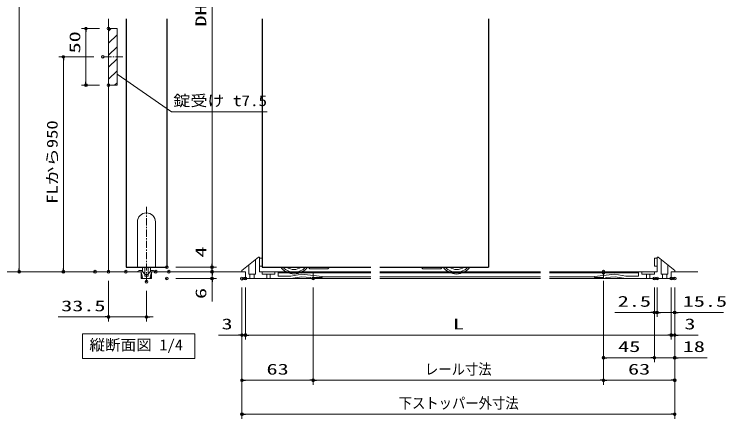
# Model space of a CAD drawing. Units: millimetres, scale not verified. Extents: x -1306 to 1306, y -607 to 607.
# Drawn here: x -871 to -241, y -130 to 228 of the extents above; entities that cross this region are included whole.
import ezdxf
from ezdxf.enums import TextEntityAlignment as Align

# ---------------------------------------------------------------- set-up
doc = ezdxf.new("R2010")
doc.units = ezdxf.units.MM
doc.header["$LTSCALE"] = 5
doc.header["$PDMODE"] = 32
doc.header["$PDSIZE"] = 2.5
doc.linetypes.add('USER2', pattern=[0.375, 0.25, -0.125])
doc.linetypes.add('USER3', pattern=[2, 1.25, -0.25, 0.25, -0.25])
for name, color, linetype, lineweight in [('0-1_線(黄)', 2, 'Continuous', 15), ('0-A_点線(青)', 4, 'USER2', 9), ('0-C_中心線', 3, 'USER3', 9), ('0-D_線(白)', 7, 'Continuous', 30), ('1-0_線(水)', 4, 'Continuous', 9), ('1-1_寸法線', 3, 'Continuous', 13), ('1-2_ハッチング', 6, 'Continuous', 9), ('1-4_DEFPOINTS', 7, 'Continuous', 5), ('1-5_0', 3, 'Continuous', 25)]:
    doc.layers.add(name, color=color, linetype=linetype, lineweight=lineweight)
doc.styles.add('ＭＳ ゴシック', font='')
doc.styles.get('ＭＳ ゴシック').set_extended_font_data('MS Gothic')

# ---------------------------------------------------------------- blocks, each defined once
blk = doc.blocks.new('_DOT')
at = {"layer": '1-5_0'}
blk.add_line((-2.5, 0), (-5, 0), dxfattribs=at)
for points in [[(0, 0), (-2.5, 0), (-2.48, 0.313)], [(0, 0), (-2.48, -0.313), (-2.5, 0)], [(0, 0), (-2.48, 0.313), (-2.421, 0.622)], [(0, 0), (-2.421, -0.622), (-2.48, -0.313)], [(0, 0), (-2.421, 0.622), (-2.324, 0.92)], [(0, 0), (-2.324, -0.92), (-2.421, -0.622)], [(0, 0), (-2.324, 0.92), (-2.191, 1.204)], [(0, 0), (-2.191, -1.204), (-2.324, -0.92)], [(0, 0), (-2.191, 1.204), (-2.023, 1.469)], [(0, 0), (-2.023, -1.469), (-2.191, -1.204)], [(0, 0), (-2.023, 1.469), (-1.822, 1.711)], [(0, 0), (-1.822, -1.711), (-2.023, -1.469)], [(0, 0), (-1.822, 1.711), (-1.594, 1.926)], [(0, 0), (-1.594, -1.926), (-1.822, -1.711)], [(0, 0), (-1.594, 1.926), (-1.34, 2.111)], [(0, 0), (-1.34, -2.111), (-1.594, -1.926)], [(0, 0), (-1.34, 2.111), (-1.064, 2.262)], [(0, 0), (-1.064, -2.262), (-1.34, -2.111)], [(0, 0), (-1.064, 2.262), (-0.773, 2.378)], [(0, 0), (-0.773, -2.378), (-1.064, -2.262)], [(0, 0), (-0.773, 2.378), (-0.468, 2.456)], [(0, 0), (-0.468, -2.456), (-0.773, -2.378)], [(0, 0), (-0.468, 2.456), (-0.157, 2.495)], [(0, 0), (-0.157, -2.495), (-0.468, -2.456)], [(0, 0), (-0.157, 2.495), (0.157, 2.495)], [(0, 0), (0.157, -2.495), (-0.157, -2.495)], [(0, 0), (0.157, 2.495), (0.468, 2.456)], [(0, 0), (0.468, 2.456), (0.773, 2.378)], [(0, 0), (0.773, 2.378), (1.064, 2.262)], [(0, 0), (1.064, 2.262), (1.34, 2.111)], [(0, 0), (1.34, 2.111), (1.594, 1.926)], [(0, 0), (1.594, 1.926), (1.822, 1.711)], [(0, 0), (1.822, 1.711), (2.023, 1.469)], [(0, 0), (2.023, 1.469), (2.191, 1.204)], [(0, 0), (2.191, 1.204), (2.324, 0.92)], [(0, 0), (2.324, 0.92), (2.421, 0.622)], [(0, 0), (2.421, 0.622), (2.48, 0.313)], [(0, 0), (2.48, 0.313), (2.5, 0)], [(0, 0), (0.468, -2.456), (0.157, -2.495)], [(0, 0), (0.773, -2.378), (0.468, -2.456)], [(0, 0), (1.064, -2.262), (0.773, -2.378)], [(0, 0), (1.34, -2.111), (1.064, -2.262)], [(0, 0), (1.594, -1.926), (1.34, -2.111)], [(0, 0), (1.822, -1.711), (1.594, -1.926)], [(0, 0), (2.023, -1.469), (1.822, -1.711)], [(0, 0), (2.191, -1.204), (2.023, -1.469)], [(0, 0), (2.324, -0.92), (2.191, -1.204)], [(0, 0), (2.421, -0.622), (2.324, -0.92)], [(0, 0), (2.48, -0.313), (2.421, -0.622)], [(0, 0), (2.5, 0), (2.48, -0.313)]]:
    blk.add_solid(points, dxfattribs=at)

msp = doc.modelspace()

# ---------------------------------------------------------------- linework, layer by layer
at = {"layer": '0-1_線(黄)'}
for p, q in [((-787.201, 215.092), (-787.201, 165.092)), ((-1235.181, 0.092), (-758.267, 0.092)), ((-749.267, 0.092), (-669.217, 0.092)), ((-286.469, 0.092), (-265.941, 0.092))]:
    msp.add_line(p, q, dxfattribs=at)
msp.add_lwpolyline([(-787.201, 215.092), (-779.701, 215.092), (-779.701, 165.092), (-787.201, 165.092)], dxfattribs=at)
msp.add_lwpolyline([(-810.369, -54.908), (-711.033, -54.908), (-711.033, -76.743), (-810.369, -76.743)], close=True, dxfattribs=at)
at = {"layer": '0-A_点線(青)'}
for p, q in [((-593.217, 2.592), (-592.217, 3.592)), ((-592.217, 4.092), (-592.217, 3.592)), ((-510.219, 4.092), (-510.219, 3.592)), ((-509.219, 2.592), (-510.219, 3.592))]:
    msp.add_line(p, q, dxfattribs=at)
for points in [[(-608.933, 2.592), (-609.217, 2.592), (-610.717, 4.092)], [(-493.503, 2.592), (-493.219, 2.592), (-491.719, 4.092)]]:
    msp.add_lwpolyline(points, dxfattribs=at)
at = {"layer": '0-C_中心線'}
for p, q in [((-774.701, 190.092), (-792.201, 190.092)), ((-753.701, -8.913), (-753.701, 57.957))]:
    msp.add_line(p, q, dxfattribs=at)
at = {"layer": '0-D_線(白)'}
for p, q in [((-771.701, 223.777), (-771.701, 4.092)), ((-735.701, 223.777), (-735.701, 4.092)), ((-651.217, 223.777), (-651.217, 72.275)), ((-651.217, 223.777), (-651.217, 4.092)), ((-451.219, 223.777), (-451.219, 4.092)), ((-651.217, 64.275), (-651.217, 4.092)), ((-771.701, 4.092), (-735.701, 4.092)), ((-651.217, 4.092), (-555.218, 4.092)), ((-547.218, 4.092), (-451.219, 4.092))]:
    msp.add_line(p, q, dxfattribs=at)
at = {"layer": '1-0_線(水)'}
for p, q in [((-787.201, 223.777), (-787.201, 0.092)), ((-761.701, 44.092), (-761.701, 4.092)), ((-745.701, 44.092), (-745.701, 4.092)), ((-653.717, 0.092), (-653.717, 13.092)), ((-301.969, 0.092), (-301.969, 13.092)), ((-657.317, -1.908), (-657.317, 10.94)), ((-653.717, 12.092), (-651.217, 12.092)), ((-651.217, 5.092), (-651.217, 12.092)), ((-301.969, 12.092), (-304.469, 12.092)), ((-304.469, 12.092), (-304.469, 5.092)), ((-298.369, -1.908), (-298.369, 10.94)), ((-762.052, 0.087), (-760.114, 1.087)), ((-758.052, 1.087), (-760.114, 1.087)), ((-758.267, 0.087), (-758.267, 0.092)), ((-758.267, 0.087), (-757.267, -4.913)), ((-758.267, 0.087), (-758.267, -5.913)), ((-755.267, -1.913), (-758.052, 1.087)), ((-757.201, 1.048), (-757.201, 4.092)), ((-755.201, -1.908), (-755.201, 4.092)), ((-752.267, -1.913), (-749.481, 1.087)), ((-752.201, -1.908), (-752.201, 4.092)), ((-749.267, 0.087), (-750.267, -4.913)), ((-750.201, 1.048), (-750.201, 4.092)), ((-749.267, 0.087), (-749.267, 0.092)), ((-749.267, 0.087), (-749.267, -5.913)), ((-745.481, 0.087), (-747.42, 1.087)), ((-669.217, 0.092), (-669.217, 1.092)), ((-669.217, 0.092), (-666.217, 0.092)), ((-666.217, -5.908), (-666.217, 0.092)), ((-666.217, -5.908), (-666.217, 0.092)), ((-663.117, -1.908), (-663.117, 6.14)), ((-653.717, 5.092), (-651.217, 5.092)), ((-653.717, 0.092), (-555.218, 0.092)), ((-651.217, -1.908), (-651.217, 0.092)), ((-640.217, -1.908), (-640.217, 0.092)), ((-637.217, -3.908), (-637.217, 0.092)), ((-593.217, 2.592), (-608.933, 2.592)), ((-547.218, 0.092), (-405.218, 0.092)), ((-509.219, 2.592), (-493.503, 2.592)), ((-397.218, 0.092), (-301.969, 0.092)), ((-318.469, -3.908), (-318.469, 0.092)), ((-315.469, -1.908), (-315.469, 0.092)), ((-301.969, 5.092), (-304.469, 5.092)), ((-304.469, -1.908), (-304.469, 0.092)), ((-292.569, -1.908), (-292.569, 6.14)), ((-289.469, 0.092), (-286.469, 0.092)), ((-289.469, -5.908), (-289.469, 0.092)), ((-286.469, 0.092), (-286.469, 1.092)), ((-757.267, -4.913), (-758.267, -4.913)), ((-749.267, -5.913), (-758.267, -5.913)), ((-755.267, -1.913), (-755.267, -3.913)), ((-752.267, -3.913), (-755.267, -3.913)), ((-752.701, -2.408), (-754.701, -2.408)), ((-752.267, -1.913), (-752.267, -3.913)), ((-749.267, -4.913), (-750.267, -4.913)), ((-666.217, -5.908), (-555.218, -5.908)), ((-663.117, -1.908), (-657.317, -1.908)), ((-662.117, -5.908), (-662.117, -1.908)), ((-658.317, -5.908), (-658.317, -1.908)), ((-651.217, -1.908), (-640.217, -1.908)), ((-647.217, -5.908), (-647.217, -1.908)), ((-644.217, -5.908), (-644.217, -1.908)), ((-637.217, -0.908), (-555.218, -0.908)), ((-637.217, -3.908), (-626.086, -3.908)), ((-626.086, -3.908), (-616.136, -2.112)), ((-626.086, -5.908), (-616.5, -4.311)), ((-616.5, -4.311), (-608.217, -4.908)), ((-616.136, -2.112), (-598.217, -4.092)), ((-608.217, -5.908), (-608.217, -4.908)), ((-606.217, -5.908), (-606.217, -0.908)), ((-598.217, -4.408), (-555.218, -4.408)), ((-547.218, -0.908), (-405.218, -0.908)), ((-547.218, -4.408), (-405.218, -4.408)), ((-547.218, -5.908), (-405.218, -5.908)), ((-397.218, -0.908), (-318.469, -0.908)), ((-397.218, -4.408), (-357.469, -4.408)), ((-397.218, -5.908), (-289.469, -5.908)), ((-339.55, -2.112), (-357.469, -4.092)), ((-349.469, -5.908), (-349.469, -0.908)), ((-339.187, -4.311), (-347.469, -4.908)), ((-347.469, -5.908), (-347.469, -4.908)), ((-329.6, -3.908), (-339.55, -2.112)), ((-329.6, -5.908), (-339.187, -4.311)), ((-318.469, -3.908), (-329.6, -3.908)), ((-304.469, -1.908), (-315.469, -1.908)), ((-311.469, -5.908), (-311.469, -1.908)), ((-308.469, -5.908), (-308.469, -1.908)), ((-292.569, -1.908), (-298.369, -1.908)), ((-297.369, -5.908), (-297.369, -1.908)), ((-293.569, -5.908), (-293.569, -1.908))]:
    msp.add_line(p, q, dxfattribs=at)
for points in [[(-669.217, 1.092), (-654.717, 13.092), (-653.717, 13.092)], [(-286.469, 1.092), (-300.969, 13.092), (-301.969, 13.092)], [(-747.42, 1.087), (-749.481, 1.087), (-747.42, 1.087)], [(-606.217, -4.908), (-598.217, -4.945), (-598.217, -4.092)], [(-349.469, -4.908), (-357.469, -4.945), (-357.469, -4.092)]]:
    msp.add_lwpolyline(points, dxfattribs=at)
for centre, radius, start, end in [((-753.701, 44.092), 8, 0, 180), ((-755.201, 1.048), 2, 180, 270), ((-752.201, 1.048), 2, 270, 0), ((-623.017, 12.592), 14.5, 215.8883, 270), ((-623.017, 12.592), 13, 220.83222, 319.16778), ((-623.217, 12.592), 10.5, 234.04943, 305.95057), ((-623.017, 12.592), 14.5, 270, 324.1117), ((-479.419, 12.592), 14.5, 215.8883, 270), ((-479.419, 12.592), 13, 220.83222, 319.16778), ((-479.219, 12.592), 10.5, 234.04943, 305.95057), ((-479.419, 12.592), 14.5, 270, 324.1117), ((-754.701, -1.908), 0.5, 180, 270), ((-752.701, -1.908), 0.5, 270, 0)]:
    msp.add_arc(centre, radius, start, end, dxfattribs=at)
at = {"layer": '1-1_寸法線'}
for p, q in [((-695.701, 447.092), (-695.701, 7.092)), ((-866.201, 370.592), (-866.201, 3.092)), ((-795.201, 215.092), (-811.201, 215.092)), ((-807.201, 212.092), (-807.201, 168.092)), ((-800.201, 190.092), (-831.201, 190.092)), ((-827.201, 187.092), (-827.201, 3.092)), ((-795.201, 165.092), (-811.201, 165.092)), ((-695.701, 7.092), (-695.701, 25.234)), ((-807.132, 0.092), (-870.201, 0.092)), ((-780.004, 0.092), (-831.201, 0.092)), ((-737.489, 0.092), (-691.701, 0.092)), ((-727.701, 4.092), (-691.701, 4.092)), ((-727.701, 4.092), (-691.701, 4.092)), ((-725.942, 0.092), (-691.701, 0.092)), ((-695.701, 3.092), (-695.701, 6.092)), ((-695.701, 0.092), (-695.701, 4.092)), ((-695.701, 0.092), (-695.701, -5.913)), ((-727.701, -5.913), (-691.701, -5.913)), ((-695.701, -2.908), (-695.701, -5.908)), ((-787.201, -7.908), (-787.201, -43.908)), ((-695.701, -8.913), (-695.701, -26.103)), ((-349.469, -7.908), (-349.469, -99.908)), ((-349.469, -8.908), (-349.469, -79.908)), ((-349.469, -8.908), (-349.469, -99.908)), ((-753.701, -16.7), (-753.701, -43.908)), ((-669.217, -13.971), (-669.217, -59.908)), ((-669.217, -13.971), (-669.217, -99.908)), ((-669.217, -13.971), (-669.217, -129.908)), ((-666.217, -13.908), (-666.217, -59.908)), ((-666.217, -13.908), (-666.217, -59.908)), ((-606.217, -13.908), (-606.217, -99.908)), ((-606.217, -13.908), (-606.217, -99.908)), ((-304.469, -13.908), (-304.469, -39.908)), ((-304.469, -13.908), (-304.469, -79.908)), ((-304.469, -13.908), (-304.469, -79.908)), ((-301.969, -13.908), (-301.969, -39.908)), ((-301.969, -13.908), (-301.969, -39.908)), ((-289.469, -13.908), (-289.469, -59.908)), ((-289.469, -13.908), (-289.469, -59.908)), ((-286.469, -13.877), (-286.469, -59.908)), ((-286.469, -13.877), (-286.469, -129.908)), ((-286.469, -13.877), (-286.469, -39.908)), ((-286.469, -13.877), (-286.469, -79.908)), ((-286.469, -13.877), (-286.469, -99.908)), ((-307.469, -35.908), (-339.422, -35.908)), ((-304.969, -35.908), (-307.969, -35.908)), ((-301.969, -35.908), (-304.469, -35.908)), ((-301.969, -35.908), (-286.469, -35.908)), ((-298.969, -35.908), (-295.969, -35.908)), ((-283.469, -35.908), (-243.422, -35.908)), ((-790.201, -39.908), (-831.677, -39.908)), ((-753.701, -39.908), (-787.201, -39.908)), ((-750.701, -39.908), (-747.701, -39.908)), ((-672.217, -55.908), (-689.884, -55.908)), ((-666.217, -55.908), (-669.217, -55.908)), ((-663.217, -55.908), (-292.469, -55.908)), ((-663.217, -55.908), (-660.217, -55.908)), ((-292.469, -55.908), (-295.469, -55.908)), ((-289.469, -55.908), (-286.469, -55.908)), ((-283.469, -55.908), (-265.803, -55.908)), ((-307.469, -75.908), (-346.469, -75.908)), ((-307.469, -75.908), (-310.469, -75.908)), ((-304.469, -75.908), (-286.469, -75.908)), ((-283.469, -75.908), (-257.707, -75.908)), ((-666.217, -95.908), (-609.217, -95.908)), ((-352.469, -95.908), (-603.217, -95.908)), ((-346.469, -95.908), (-289.469, -95.908)), ((-289.469, -125.908), (-666.217, -125.908))]:
    msp.add_line(p, q, dxfattribs=at)
msp.add_lwpolyline([(-646.959, 141.462), (-731.537, 141.462), (-779.504, 174.893)], dxfattribs=at)
at = {"layer": '1-2_ハッチング'}
for p, q in [((-787.201, 212.776), (-784.886, 215.092)), ((-787.201, 202.17), (-779.701, 209.67)), ((-787.201, 191.563), (-779.701, 199.063)), ((-787.201, 180.957), (-779.701, 188.457)), ((-787.201, 170.35), (-779.701, 177.85)), ((-781.852, 165.092), (-779.701, 167.243))]:
    msp.add_line(p, q, dxfattribs=at)
at = {"layer": '1-4_DEFPOINTS'}
for p in [(-787.201, 215.092), (-792.201, 190.092), (-807.201, 165.092), (-787.201, 165.092), (-866.201, 0.092), (-827.201, 0.092), (-799.132, 0.092), (-787.201, 0.092), (-772.004, 0.092), (-745.489, 0.092), (-735.701, 4.092), (-733.942, 0.092), (-695.701, 4.092), (-695.701, 0.092), (-349.469, 0.092), (-349.469, -0.908), (-735.701, -5.913), (-695.701, -5.913), (-669.217, -5.971), (-669.217, -5.971), (-666.217, -5.908), (-666.217, -5.908), (-606.217, -5.908), (-606.217, -5.908), (-304.469, -5.908), (-301.969, -5.908), (-289.469, -5.908), (-286.469, -5.877), (-753.701, -8.7), (-301.969, -35.908), (-286.469, -35.908), (-787.201, -39.908), (-666.217, -55.908), (-289.469, -55.908), (-349.469, -75.908), (-286.469, -75.908), (-606.217, -95.908), (-606.217, -95.908), (-286.469, -95.908), (-669.217, -125.908)]:
    msp.add_point(p, dxfattribs=at)

# ---------------------------------------------------------------- block references
at = {"layer": '1-1_寸法線', "xscale": 0.6, "yscale": 0.6}
for p, rotation in [((-807.201, 215.092), 90), ((-827.201, 190.092), 90), ((-807.201, 165.092), 270), ((-695.701, 4.092), 270), ((-695.701, 4.092), 270), ((-866.201, 0.092), 270), ((-827.201, 0.092), 270), ((-695.701, 0.092), 270), ((-695.701, 0.092), 90), ((-695.701, -5.913), 90), ((-301.969, -35.908), 180), ((-286.469, -35.908), 180), ((-753.701, -39.908), 180), ((-666.217, -55.908), 180), ((-666.217, -55.908), 180), ((-286.469, -55.908), 180), ((-349.469, -75.908), 180), ((-286.469, -75.908), 180), ((-669.217, -95.908), 180), ((-606.217, -95.908), 180), ((-349.469, -95.908), 180), ((-669.217, -125.908), 180)]:
    msp.add_blockref('_DOT', p, dxfattribs=dict(at, rotation=rotation))
for p in [(-304.469, -35.908), (-301.969, -35.908), (-787.201, -39.908), (-669.217, -55.908), (-289.469, -55.908), (-289.469, -55.908), (-304.469, -75.908), (-304.469, -75.908), (-606.217, -95.908), (-349.469, -95.908), (-286.469, -95.908), (-286.469, -125.908)]:
    msp.add_blockref('_DOT', p, dxfattribs=at)

# ---------------------------------------------------------------- texts
at = {"layer": '0-1_線(黄)', "style": 'ＭＳ ゴシック', "width": 1.05}
msp.add_text('縦断面図 1/4', height=9.621, dxfattribs=at).set_placement((-804.15, -72.287), align=Align.BOTTOM_LEFT)
at = {"layer": '1-1_寸法線', "style": 'ＭＳ ゴシック'}
for s, height, width, p in [('DH', 9.604, 1.5, (-697.85, 216.853)), ('50', 9.604, 1.5, (-809.35, 193.12)), ('FLから950', 9.621, 1.25, (-829.35, 60.234)), ('4', 9.604, 1.5, (-697.85, 12.663)), ('6', 9.604, 1.5, (-697.85, -24.008))]:
    msp.add_text(s, height=height, rotation=90, dxfattribs=dict(at, width=width)).set_placement(p, align=Align.BOTTOM_LEFT)
for s, height, width, p in [('錠受け t7.5', 9.621, 1.15, (-729.946, 143.63)), ('2.5', 9.604, 1.5, (-336.85, -33.759)), ('15.5', 9.604, 1.5, (-279.327, -33.759)), ('33.5', 9.604, 1.5, (-829.105, -37.759)), ('3', 9.604, 1.5, (-687.312, -53.759)), ('L', 9.604, 1.5, (-482.605, -53.759)), ('3', 9.604, 1.5, (-277.898, -53.759)), ('45', 9.604, 1.5, (-336.493, -73.759)), ('18', 9.604, 1.5, (-279.327, -73.759)), ('63', 9.604, 1.5, (-647.479, -93.759)), ('レール寸法', 9.604, 0.9, (-507.366, -93.759)), ('63', 9.604, 1.5, (-327.731, -93.759)), ('下ストッパー外寸法', 9.604, 0.9, (-530.616, -123.759))]:
    msp.add_text(s, height=height, dxfattribs=dict(at, width=width)).set_placement(p, align=Align.BOTTOM_LEFT)

doc.saveas('drawing.dxf')
